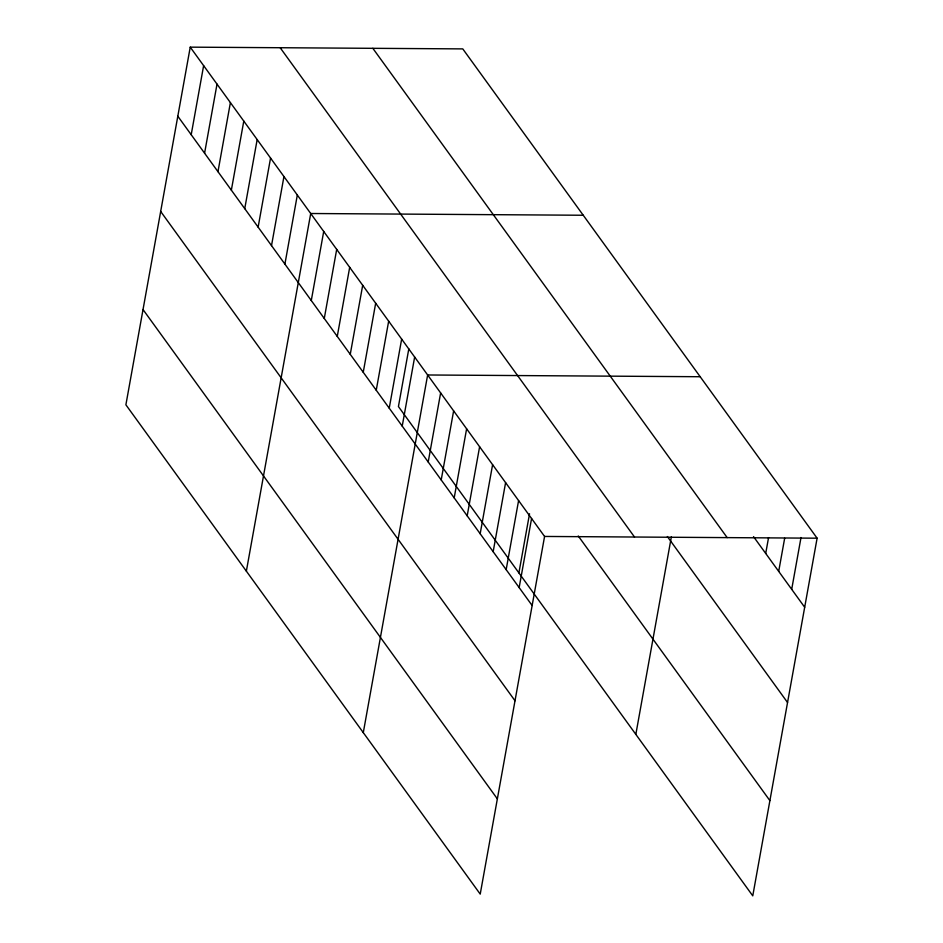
<?xml version="1.0" encoding="UTF-8"?>
<svg xmlns="http://www.w3.org/2000/svg" width="943" height="943" viewBox="0 0 943 943"><rect width="100%" height="100%" fill="white"/><g stroke="black" fill="none" stroke-linecap="round" stroke-linejoin="round"><path stroke-width="1.41" d="M190.238 47.15L125.89 404.806L480.223 894.105L544.571 536.449L190.238 47.15L462.777 48.895L817.11 538.194L752.762 895.85L398.429 406.551L408.814 348.827M191.205 134.708L203.629 65.633M204.584 153.19L217.02 84.116M217.974 171.673L230.398 102.598M231.353 190.156L243.789 121.093M244.744 208.639L257.168 139.576M258.134 227.133L270.558 158.059M271.513 245.616L283.949 176.541M284.904 264.099L297.328 195.024M246.359 571.163L310.719 213.507L583.245 215.252M311.284 300.522L323.708 231.448M324.274 318.463L336.698 249.4M337.264 336.403L349.688 267.341M350.254 354.344L362.69 285.281M363.244 372.285L375.679 303.222M376.245 390.225L388.669 321.162M389.235 408.166L401.659 339.103M402.225 426.106L414.649 357.043M363.291 732.64L427.639 374.984L700.178 376.728M428.205 461.987L440.64 392.925M441.206 479.94L453.63 410.865M454.196 497.88L466.62 428.806M467.186 515.821L479.61 446.746M480.176 533.762L492.6 464.687M493.165 551.702L505.601 482.627M506.167 569.643L518.591 500.568M518.898 572.908L529.542 513.746M519.157 587.583L531.581 518.509M635.83 734.385L671.392 536.697M765.704 553.447L768.557 537.616M778.694 571.387L784.659 538.288M791.696 589.328L801.008 537.522M544.571 536.449L817.11 538.194M753.528 536.626L804.685 607.268M372.839 48.317L727.171 537.616M667.373 536.543L787.546 702.5M280.177 47.728L634.509 537.027M578.259 535.989L769.889 800.619M177.814 116.225L532.147 605.524M160.675 211.456L515.008 700.755M143.03 309.575L497.362 798.874"/></g></svg>
